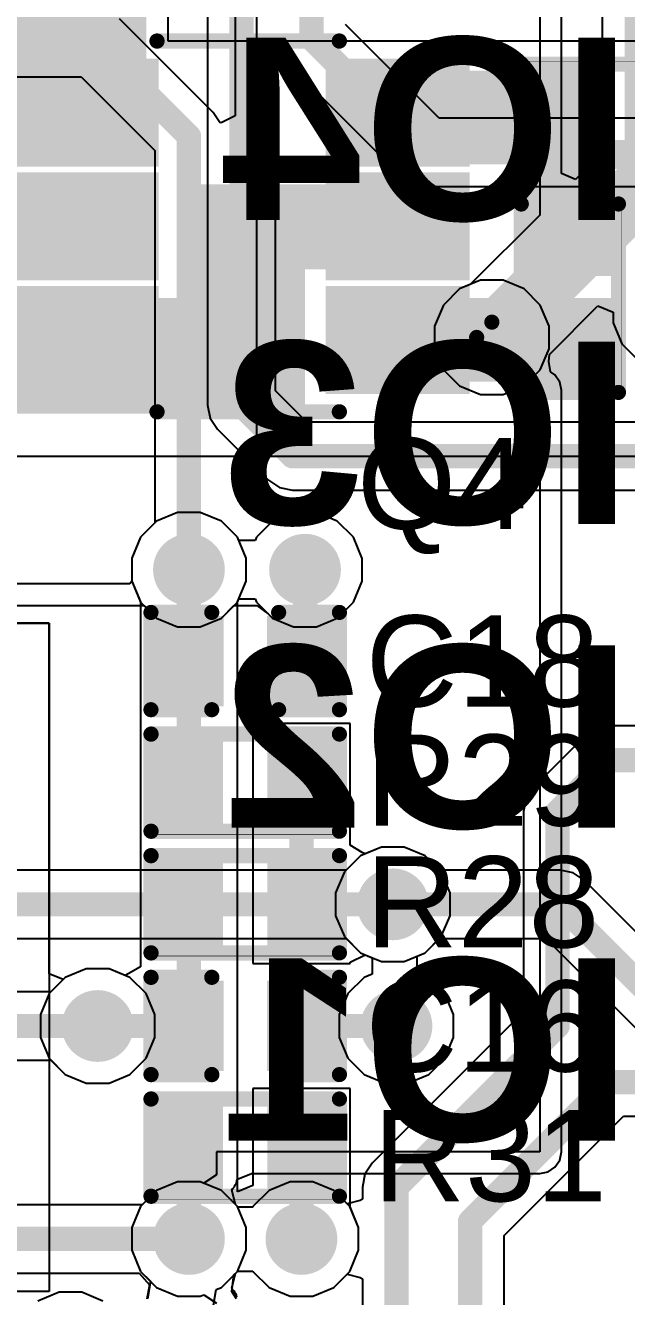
# Model space of a CAD drawing. Header units: inches. Extents: x -3 to 128, y -12 to 41.
# Drawn here: x 116.15 to 121.17, y 19.3 to 29.93 of the extents above; entities that cross this region are included whole.
import ezdxf

# ---------------------------------------------------------------- set-up
doc = ezdxf.new("R2010")
doc.units = ezdxf.units.IN
for name, color, linetype in [('Bottom Layer', 5, 'Continuous'), ('Bottom Overlay', 54, 'Continuous'), ('Layer 1', 16, 'Continuous'), ('Layer 2', 76, 'Continuous'), ('Top Layer', 1, 'Continuous'), ('Top Overlay', 2, 'Continuous'), ('Top Paste', 8, 'Continuous'), ('Top Solder', 216, 'Continuous'), ('Via Holes', 16, 'Continuous')]:
    doc.layers.add(name, color=color, linetype=linetype)
doc.styles.add('Arial', font='', dxfattribs={"height": 0.2})
doc.styles.add('Arial_Bold', font='', dxfattribs={"height": 0.2})
doc.styles.get('Arial').set_extended_font_data('Arial')
doc.styles.get('Arial_Bold').set_extended_font_data('Arial', bold=True)

msp = doc.modelspace()

# ---------------------------------------------------------------- hatches: boundary and pattern name
at = {"layer": 'Bottom Layer'}
h = msp.add_hatch(color=5, dxfattribs=at)
edge = h.paths.add_edge_path()
edge.add_arc((120.048, 27.319), 0.3, 0, 360)
h = msp.add_hatch(color=5, dxfattribs=at)
edge = h.paths.add_edge_path()
edge.add_arc((117.517, 25.377), 0.3, 0, 360)
h = msp.add_hatch(color=5, dxfattribs=at)
edge = h.paths.add_edge_path()
edge.add_arc((118.487, 25.377), 0.3, 0, 360)
h = msp.add_hatch(color=5, dxfattribs=at)
edge = h.paths.add_edge_path()
edge.add_arc((119.221, 22.58), 0.3, 0, 360)
h = msp.add_hatch(color=5, dxfattribs=at)
edge = h.paths.add_edge_path()
edge.add_arc((116.754, 21.563), 0.3, 0, 360)
h = msp.add_hatch(color=5, dxfattribs=at)
edge = h.paths.add_edge_path()
edge.add_arc((119.251, 21.563), 0.3, 0, 360)
h = msp.add_hatch(color=5, dxfattribs=at)
edge = h.paths.add_edge_path()
edge.add_arc((117.517, 19.783), 0.3, 0, 360)
h = msp.add_hatch(color=5, dxfattribs=at)
edge = h.paths.add_edge_path()
edge.add_arc((118.457, 19.783), 0.3, 0, 360)
at = {"layer": 'Layer 1'}
h = msp.add_hatch(color=16, dxfattribs=at)
edge = h.paths.add_edge_path()
edge.add_arc((120.048, 27.319), 0.3, 0, 360)
h = msp.add_hatch(color=16, dxfattribs=at)
edge = h.paths.add_edge_path()
edge.add_arc((117.517, 25.377), 0.3, 0, 360)
h = msp.add_hatch(color=16, dxfattribs=at)
edge = h.paths.add_edge_path()
edge.add_arc((118.487, 25.377), 0.3, 0, 360)
h = msp.add_hatch(color=16, dxfattribs=at)
edge = h.paths.add_edge_path()
edge.add_arc((119.221, 22.58), 0.3, 0, 360)
h = msp.add_hatch(color=16, dxfattribs=at)
edge = h.paths.add_edge_path()
edge.add_arc((116.754, 21.563), 0.3, 0, 360)
h = msp.add_hatch(color=16, dxfattribs=at)
edge = h.paths.add_edge_path()
edge.add_arc((119.251, 21.563), 0.3, 0, 360)
h = msp.add_hatch(color=16, dxfattribs=at)
edge = h.paths.add_edge_path()
edge.add_arc((117.517, 19.783), 0.3, 0, 360)
h = msp.add_hatch(color=16, dxfattribs=at)
edge = h.paths.add_edge_path()
edge.add_arc((118.457, 19.783), 0.3, 0, 360)
at = {"layer": 'Layer 2'}
h = msp.add_hatch(color=76, dxfattribs=at)
edge = h.paths.add_edge_path()
edge.add_arc((120.048, 27.319), 0.3, 0, 360)
h = msp.add_hatch(color=76, dxfattribs=at)
edge = h.paths.add_edge_path()
edge.add_arc((117.517, 25.377), 0.3, 0, 360)
h = msp.add_hatch(color=76, dxfattribs=at)
edge = h.paths.add_edge_path()
edge.add_arc((118.487, 25.377), 0.3, 0, 360)
h = msp.add_hatch(color=76, dxfattribs=at)
edge = h.paths.add_edge_path()
edge.add_arc((119.221, 22.58), 0.3, 0, 360)
h = msp.add_hatch(color=76, dxfattribs=at)
edge = h.paths.add_edge_path()
edge.add_arc((116.754, 21.563), 0.3, 0, 360)
h = msp.add_hatch(color=76, dxfattribs=at)
edge = h.paths.add_edge_path()
edge.add_arc((119.251, 21.563), 0.3, 0, 360)
h = msp.add_hatch(color=76, dxfattribs=at)
edge = h.paths.add_edge_path()
edge.add_arc((117.517, 19.783), 0.3, 0, 360)
h = msp.add_hatch(color=76, dxfattribs=at)
edge = h.paths.add_edge_path()
edge.add_arc((118.457, 19.783), 0.3, 0, 360)
at = {"layer": 'Top Layer'}
for points in [[(115.493, 28.847), (117.161, 28.847), (117.161, 30.923), (115.493, 30.923)], [(117.161, 28.847), (116.161, 28.847), (116.161, 29.547), (117.161, 29.547)], [(118.761, 28.79), (121.061, 28.79), (121.061, 29.547), (118.761, 29.547)], [(119.761, 28.847), (118.761, 28.847), (118.761, 29.547), (119.761, 29.547)], [(120.337, 27.888), (121.036, 27.888), (121.036, 29.514), (120.337, 29.514)], [(120.82, 29.514), (120.82, 28.879), (120.363, 28.879), (120.363, 29.514)], [(117.161, 27.897), (116.161, 27.897), (116.161, 28.597), (117.161, 28.597)], [(117.517, 26.697), (118.487, 26.697), (118.487, 28.597), (117.517, 28.597)], [(117.987, 27.888), (119.761, 27.888), (119.761, 28.597), (117.987, 28.597)], [(119.761, 27.897), (118.761, 27.897), (118.761, 28.597), (119.761, 28.597)], [(121.018, 27.888), (120.383, 27.888), (120.383, 28.345), (121.018, 28.345)], [(112.636, 26.682), (117.987, 26.682), (117.987, 27.647), (112.636, 27.647)], [(117.161, 26.947), (116.161, 26.947), (116.161, 27.647), (117.161, 27.647)], [(118.761, 26.948), (121.061, 26.948), (121.061, 27.647), (118.761, 27.647)], [(119.761, 26.947), (118.761, 26.947), (118.761, 27.647), (119.761, 27.647)], [(121.018, 26.948), (120.383, 26.948), (120.383, 27.405), (121.018, 27.405)], [(117.746, 24.931), (117.746, 24.296), (117.288, 24.296), (117.288, 24.931)], [(118.685, 24.931), (118.685, 24.296), (118.228, 24.296), (118.228, 24.931)], [(117.289, 23.279), (117.289, 23.914), (117.746, 23.914), (117.746, 23.279)], [(118.228, 23.279), (118.228, 23.914), (118.686, 23.914), (118.686, 23.279)], [(117.289, 22.263), (117.289, 22.898), (117.746, 22.898), (117.746, 22.263)], [(118.228, 22.263), (118.228, 22.898), (118.686, 22.898), (118.686, 22.263)], [(117.746, 21.881), (117.746, 21.246), (117.289, 21.246), (117.289, 21.881)], [(118.686, 21.881), (118.686, 21.246), (118.228, 21.246), (118.228, 21.881)], [(117.289, 20.229), (117.289, 20.864), (117.746, 20.864), (117.746, 20.229)], [(118.228, 20.229), (118.228, 20.864), (118.686, 20.864), (118.686, 20.229)]]:
    msp.add_hatch(color=1, dxfattribs=at).paths.add_polyline_path(points)
h = msp.add_hatch(color=1, dxfattribs=at)
edge = h.paths.add_edge_path()
edge.add_arc((120.048, 27.319), 0.3, 0, 360)
h = msp.add_hatch(color=1, dxfattribs=at)
edge = h.paths.add_edge_path()
edge.add_arc((117.517, 25.377), 0.3, 0, 360)
h = msp.add_hatch(color=1, dxfattribs=at)
edge = h.paths.add_edge_path()
edge.add_arc((118.487, 25.377), 0.3, 0, 360)
h = msp.add_hatch(color=1, dxfattribs=at)
edge = h.paths.add_edge_path()
edge.add_arc((119.221, 22.58), 0.3, 0, 360)
h = msp.add_hatch(color=1, dxfattribs=at)
edge = h.paths.add_edge_path()
edge.add_arc((116.754, 21.563), 0.3, 0, 360)
h = msp.add_hatch(color=1, dxfattribs=at)
edge = h.paths.add_edge_path()
edge.add_arc((119.251, 21.563), 0.3, 0, 360)
h = msp.add_hatch(color=1, dxfattribs=at)
edge = h.paths.add_edge_path()
edge.add_arc((117.517, 19.783), 0.3, 0, 360)
h = msp.add_hatch(color=1, dxfattribs=at)
edge = h.paths.add_edge_path()
edge.add_arc((118.457, 19.783), 0.3, 0, 360)
at = {"layer": 'Top Paste'}
for points in [[(117.161, 28.847), (116.161, 28.847), (116.161, 29.547), (117.161, 29.547)], [(119.761, 28.847), (118.761, 28.847), (118.761, 29.547), (119.761, 29.547)], [(120.82, 29.514), (120.82, 28.879), (120.363, 28.879), (120.363, 29.514)], [(117.161, 27.897), (116.161, 27.897), (116.161, 28.597), (117.161, 28.597)], [(119.761, 27.897), (118.761, 27.897), (118.761, 28.597), (119.761, 28.597)], [(121.018, 27.888), (120.383, 27.888), (120.383, 28.345), (121.018, 28.345)], [(117.161, 26.947), (116.161, 26.947), (116.161, 27.647), (117.161, 27.647)], [(119.761, 26.947), (118.761, 26.947), (118.761, 27.647), (119.761, 27.647)], [(121.018, 26.948), (120.383, 26.948), (120.383, 27.405), (121.018, 27.405)], [(117.746, 24.931), (117.746, 24.296), (117.288, 24.296), (117.288, 24.931)], [(118.685, 24.931), (118.685, 24.296), (118.228, 24.296), (118.228, 24.931)], [(117.289, 23.279), (117.289, 23.914), (117.746, 23.914), (117.746, 23.279)], [(118.228, 23.279), (118.228, 23.914), (118.686, 23.914), (118.686, 23.279)], [(117.289, 22.263), (117.289, 22.898), (117.746, 22.898), (117.746, 22.263)], [(118.228, 22.263), (118.228, 22.898), (118.686, 22.898), (118.686, 22.263)], [(117.746, 21.881), (117.746, 21.246), (117.289, 21.246), (117.289, 21.881)], [(118.686, 21.881), (118.686, 21.246), (118.228, 21.246), (118.228, 21.881)], [(117.289, 20.229), (117.289, 20.864), (117.746, 20.864), (117.746, 20.229)], [(118.228, 20.229), (118.228, 20.864), (118.686, 20.864), (118.686, 20.229)]]:
    msp.add_hatch(color=8, dxfattribs=at).paths.add_polyline_path(points)
at = {"layer": 'Top Solder'}
for points in [[(117.263, 28.745), (116.06, 28.745), (116.06, 29.648), (117.263, 29.648)], [(119.863, 28.745), (118.66, 28.745), (118.66, 29.648), (119.863, 29.648)], [(120.875, 29.569), (120.875, 28.824), (120.308, 28.824), (120.308, 29.569)], [(117.263, 27.795), (116.06, 27.795), (116.06, 28.698), (117.263, 28.698)], [(119.863, 27.795), (118.66, 27.795), (118.66, 28.698), (119.863, 28.698)], [(121.073, 27.833), (120.328, 27.833), (120.328, 28.4), (121.073, 28.4)], [(117.263, 26.845), (116.06, 26.845), (116.06, 27.748), (117.263, 27.748)], [(119.863, 26.845), (118.66, 26.845), (118.66, 27.748), (119.863, 27.748)], [(121.073, 26.893), (120.328, 26.893), (120.328, 27.46), (121.073, 27.46)], [(117.806, 24.991), (117.806, 24.236), (117.228, 24.236), (117.228, 24.991)], [(118.745, 24.991), (118.745, 24.236), (118.168, 24.236), (118.168, 24.991)], [(117.234, 23.224), (117.234, 23.969), (117.801, 23.969), (117.801, 23.224)], [(118.173, 23.224), (118.173, 23.969), (118.741, 23.969), (118.741, 23.224)], [(117.234, 22.208), (117.234, 22.953), (117.801, 22.953), (117.801, 22.208)], [(118.173, 22.208), (118.173, 22.953), (118.741, 22.953), (118.741, 22.208)], [(117.806, 21.941), (117.806, 21.186), (117.229, 21.186), (117.229, 21.941)], [(118.746, 21.941), (118.746, 21.186), (118.168, 21.186), (118.168, 21.941)], [(117.234, 20.174), (117.234, 20.919), (117.801, 20.919), (117.801, 20.174)], [(118.173, 20.174), (118.173, 20.919), (118.741, 20.919), (118.741, 20.174)]]:
    msp.add_hatch(color=216, dxfattribs=at).paths.add_polyline_path(points)
at = {"layer": 'Via Holes'}
h = msp.add_hatch(color=7, dxfattribs=at)
edge = h.paths.add_edge_path()
edge.add_arc((120.048, 27.319), 0.15, 0, 360)
h = msp.add_hatch(color=7, dxfattribs=at)
edge = h.paths.add_edge_path()
edge.add_arc((117.517, 25.377), 0.15, 0, 360)
h = msp.add_hatch(color=7, dxfattribs=at)
edge = h.paths.add_edge_path()
edge.add_arc((118.487, 25.377), 0.15, 0, 360)
h = msp.add_hatch(color=7, dxfattribs=at)
edge = h.paths.add_edge_path()
edge.add_arc((119.221, 22.58), 0.15, 0, 360)
h = msp.add_hatch(color=7, dxfattribs=at)
edge = h.paths.add_edge_path()
edge.add_arc((116.754, 21.563), 0.15, 0, 360)
h = msp.add_hatch(color=7, dxfattribs=at)
edge = h.paths.add_edge_path()
edge.add_arc((119.251, 21.563), 0.15, 0, 360)
h = msp.add_hatch(color=7, dxfattribs=at)
edge = h.paths.add_edge_path()
edge.add_arc((117.517, 19.783), 0.15, 0, 360)
h = msp.add_hatch(color=7, dxfattribs=at)
edge = h.paths.add_edge_path()
edge.add_arc((118.457, 19.783), 0.15, 0, 360)

# ---------------------------------------------------------------- linework, layer by layer
at = {"layer": 'Bottom Layer'}
for p, q in [((117.672, 31.347), (117.672, 26.753)), ((119.609, 29.151), (118.826, 29.935)), ((118.241, 29.54), (118.255, 29.55)), ((118.241, 26.871), (118.241, 29.54)), ((118.255, 29.55), (118.368, 29.587)), ((118.368, 29.587), (119.29, 28.665)), ((121.475, 29.151), (119.609, 29.151)), ((119.29, 28.665), (119.29, 28.665)), ((119.29, 28.665), (119.382, 28.603)), ((119.382, 28.603), (119.491, 28.581)), ((119.491, 28.581), (121.475, 28.581)), ((119.953, 27.796), (119.778, 27.724)), ((120.143, 27.796), (119.953, 27.796)), ((120.319, 27.724), (120.143, 27.796)), ((119.778, 27.724), (119.643, 27.589)), ((120.453, 27.589), (120.319, 27.724)), ((119.643, 27.589), (119.57, 27.414)), ((120.526, 27.414), (120.453, 27.589)), ((119.57, 27.414), (119.57, 27.223)), ((120.526, 27.223), (120.526, 27.414)), ((119.57, 27.223), (119.643, 27.048)), ((120.453, 27.048), (120.526, 27.223)), ((119.643, 27.048), (119.778, 26.913)), ((120.319, 26.913), (120.453, 27.048)), ((119.778, 26.913), (119.953, 26.841)), ((120.143, 26.841), (120.319, 26.913)), ((118.501, 26.611), (118.241, 26.871)), ((119.953, 26.841), (120.143, 26.841)), ((117.672, 26.753), (117.672, 26.753)), ((117.672, 26.753), (117.693, 26.644)), ((117.693, 26.644), (117.755, 26.551)), ((121.475, 26.611), (118.501, 26.611)), ((117.755, 26.551), (118.181, 26.125)), ((118.181, 26.125), (118.274, 26.063)), ((118.274, 26.063), (118.383, 26.041)), ((118.383, 26.041), (118.383, 26.041)), ((118.383, 26.041), (121.475, 26.041)), ((117.422, 25.855), (117.246, 25.783)), ((117.612, 25.855), (117.422, 25.855)), ((117.788, 25.783), (117.612, 25.855)), ((118.392, 25.855), (118.216, 25.782)), ((118.582, 25.855), (118.392, 25.855)), ((118.757, 25.782), (118.582, 25.855)), ((117.246, 25.783), (117.112, 25.648)), ((117.922, 25.648), (117.788, 25.783)), ((118.216, 25.782), (118.082, 25.648)), ((118.892, 25.648), (118.757, 25.782)), ((117.112, 25.648), (117.039, 25.473)), ((117.933, 25.621), (117.922, 25.648)), ((118.071, 25.621), (117.933, 25.621)), ((118.082, 25.648), (118.071, 25.621)), ((118.965, 25.472), (118.892, 25.648)), ((117.039, 25.473), (117.039, 25.282)), ((118.965, 25.282), (118.965, 25.472)), ((117.039, 25.282), (117.112, 25.107)), ((118.892, 25.107), (118.965, 25.282)), ((117.112, 25.107), (117.246, 24.972)), ((117.788, 24.972), (117.922, 25.107)), ((117.922, 25.107), (117.933, 25.133)), ((117.933, 25.133), (118.071, 25.133)), ((118.071, 25.133), (118.082, 25.107)), ((118.082, 25.107), (118.216, 24.972)), ((118.757, 24.972), (118.892, 25.107)), ((117.246, 24.972), (117.422, 24.9)), ((117.612, 24.9), (117.788, 24.972)), ((118.216, 24.972), (118.392, 24.9)), ((118.582, 24.9), (118.757, 24.972)), ((117.422, 24.9), (117.612, 24.9)), ((118.392, 24.9), (118.582, 24.9)), ((120.921, 24.05), (120.829, 23.988)), ((121.03, 24.071), (120.921, 24.05)), ((121.475, 24.071), (121.03, 24.071)), ((120.829, 23.988), (120.397, 23.556)), ((120.829, 23.988), (120.829, 23.988)), ((120.397, 23.556), (120.335, 23.464)), ((120.335, 23.464), (120.314, 23.355)), ((120.314, 23.355), (120.314, 23.355)), ((120.314, 23.355), (120.314, 21.681)), ((119.126, 23.058), (118.95, 22.985)), ((119.316, 23.058), (119.126, 23.058)), ((119.491, 22.985), (119.316, 23.058)), ((118.95, 22.985), (118.816, 22.851)), ((119.626, 22.851), (119.491, 22.985)), ((118.816, 22.851), (118.743, 22.675)), ((119.699, 22.675), (119.626, 22.851)), ((118.743, 22.675), (118.743, 22.485)), ((119.699, 22.485), (119.699, 22.675)), ((118.743, 22.485), (118.816, 22.31)), ((119.626, 22.31), (119.699, 22.485)), ((118.816, 22.31), (118.95, 22.175)), ((119.491, 22.175), (119.626, 22.31)), ((118.95, 22.175), (119.049, 22.134)), ((119.049, 22.134), (119.049, 21.997)), ((119.423, 22.147), (119.491, 22.175)), ((119.423, 22.009), (119.423, 22.147)), ((116.658, 22.041), (116.483, 21.968)), ((116.849, 22.041), (116.658, 22.041)), ((117.024, 21.968), (116.849, 22.041)), ((119.049, 21.997), (118.98, 21.968)), ((119.521, 21.968), (119.423, 22.009)), ((116.483, 21.968), (116.348, 21.834)), ((117.159, 21.834), (117.024, 21.968)), ((118.98, 21.968), (118.846, 21.834)), ((119.656, 21.834), (119.521, 21.968)), ((116.348, 21.834), (116.276, 21.658)), ((117.231, 21.658), (117.159, 21.834)), ((118.846, 21.834), (118.773, 21.658)), ((119.728, 21.658), (119.656, 21.834)), ((120.314, 21.681), (119.049, 20.417)), ((116.276, 21.658), (116.276, 21.468)), ((117.231, 21.468), (117.231, 21.658)), ((118.773, 21.658), (118.773, 21.468)), ((119.728, 21.468), (119.728, 21.658)), ((116.276, 21.468), (116.348, 21.293)), ((117.159, 21.293), (117.231, 21.468)), ((118.773, 21.468), (118.846, 21.293)), ((119.656, 21.293), (119.728, 21.468)), ((116.348, 21.293), (116.483, 21.158)), ((117.024, 21.158), (117.159, 21.293)), ((118.846, 21.293), (118.98, 21.158)), ((119.521, 21.158), (119.656, 21.293)), ((116.483, 21.158), (116.658, 21.086)), ((116.849, 21.086), (117.024, 21.158)), ((118.98, 21.158), (119.156, 21.085)), ((119.346, 21.085), (119.521, 21.158)), ((116.658, 21.086), (116.849, 21.086)), ((119.156, 21.085), (119.346, 21.085)), ((120.151, 19.812), (121.148, 20.809)), ((121.148, 20.809), (121.475, 20.809)), ((119.049, 20.417), (118.988, 20.325)), ((118.988, 20.325), (118.966, 20.216)), ((117.247, 20.188), (117.112, 20.053)), ((117.422, 20.261), (117.247, 20.188)), ((117.612, 20.261), (117.422, 20.261)), ((117.788, 20.188), (117.612, 20.261)), ((117.922, 20.053), (117.788, 20.188)), ((118.186, 20.188), (118.052, 20.053)), ((118.362, 20.261), (118.186, 20.188)), ((118.552, 20.261), (118.362, 20.261)), ((118.728, 20.188), (118.552, 20.261)), ((118.839, 20.077), (118.728, 20.188)), ((118.966, 20.216), (118.966, 20.216)), ((118.966, 20.216), (118.966, 20.116)), ((118.948, 20.105), (118.839, 20.077)), ((118.966, 20.116), (118.948, 20.105)), ((117.112, 20.053), (117.039, 19.878)), ((117.924, 20.05), (117.922, 20.053)), ((118.051, 20.05), (117.924, 20.05)), ((118.052, 20.053), (118.051, 20.05)), ((117.039, 19.878), (117.039, 19.688)), ((120.151, 14.952), (120.151, 19.812)), ((117.039, 19.688), (117.112, 19.512)), ((117.112, 19.512), (117.195, 19.429)), ((117.788, 19.378), (117.922, 19.512)), ((117.922, 19.512), (117.924, 19.515)), ((117.924, 19.515), (118.051, 19.515)), ((118.051, 19.515), (118.052, 19.512)), ((118.052, 19.512), (118.186, 19.378)), ((118.728, 19.378), (118.839, 19.489)), ((118.839, 19.489), (118.948, 19.46)), ((118.948, 19.46), (118.966, 19.45)), ((118.966, 19.45), (118.966, 16.461)), ((117.195, 19.429), (117.171, 19.282)), ((117.72, 19.212), (117.744, 19.36)), ((117.744, 19.36), (117.788, 19.378)), ((118.186, 19.378), (118.362, 19.305)), ((118.552, 19.305), (118.728, 19.378)), ((116.431, 19.337), (116.255, 19.264)), ((116.621, 19.337), (116.431, 19.337)), ((116.797, 19.264), (116.621, 19.337)), ((118.362, 19.305), (118.552, 19.305))]:
    msp.add_line(p, q, dxfattribs=at)
for points in [[(118.541, 29.817, 0.203, 0.203, 0), (118.541, 32.794, 0.203, 0.203, 0)], [(117.957, 26.753, 0.203, 0.203, 0), (117.957, 32.053, 0.203, 0.203, 0)], [(118.541, 29.817, 0.203, 0.203, 0), (119.491, 28.866, 0.203, 0.203, 0)], [(119.491, 28.866, 0.203, 0.203, 0), (123.24, 28.866, 0.203, 0.203, 0)], [(117.957, 26.753, 0.203, 0.203, 0), (118.383, 26.326, 0.203, 0.203, 0)], [(118.383, 26.326, 0.203, 0.203, 0), (123.24, 26.326, 0.203, 0.203, 0)], [(120.598, 23.355, 0.203, 0.203, 0), (121.03, 23.786, 0.203, 0.203, 0)], [(121.03, 23.786, 0.203, 0.203, 0), (123.24, 23.786, 0.203, 0.203, 0)], [(120.598, 21.563, 0.203, 0.203, 0), (120.598, 23.355, 0.203, 0.203, 0)], [(119.251, 20.216, 0.203, 0.203, 0), (120.598, 21.563, 0.203, 0.203, 0)], [(119.866, 19.93, 0.203, 0.203, 0), (121.03, 21.094, 0.203, 0.203, 0)], [(121.03, 21.094, 0.203, 0.203, 0), (123.24, 21.094, 0.203, 0.203, 0)], [(119.251, 16.343, 0.203, 0.203, 0), (119.251, 20.216, 0.203, 0.203, 0)], [(119.866, 14.952, 0.203, 0.203, 0), (119.866, 19.93, 0.203, 0.203, 0)]]:
    msp.add_lwpolyline(points, format="xyseb", dxfattribs=at)
for points in [[(118.49, 29.817, 0.102, 0.102, 1), (118.592, 29.817, 0.102, 0.102, 1)], [(118.49, 29.817, 0.102, 0.102, 1), (118.592, 29.817, 0.102, 0.102, 1)], [(119.441, 28.866, 0.102, 0.102, 1), (119.542, 28.866, 0.102, 0.102, 1)], [(119.441, 28.866, 0.102, 0.102, 1), (119.542, 28.866, 0.102, 0.102, 1)], [(117.906, 26.753, 0.102, 0.102, 1), (118.007, 26.753, 0.102, 0.102, 1)], [(117.906, 26.753, 0.102, 0.102, 1), (118.007, 26.753, 0.102, 0.102, 1)], [(118.332, 26.326, 0.102, 0.102, 1), (118.434, 26.326, 0.102, 0.102, 1)], [(118.332, 26.326, 0.102, 0.102, 1), (118.434, 26.326, 0.102, 0.102, 1)], [(120.979, 23.786, 0.102, 0.102, 1), (121.081, 23.786, 0.102, 0.102, 1)], [(120.979, 23.786, 0.102, 0.102, 1), (121.081, 23.786, 0.102, 0.102, 1)], [(120.548, 23.355, 0.102, 0.102, 1), (120.649, 23.355, 0.102, 0.102, 1)], [(120.548, 23.355, 0.102, 0.102, 1), (120.649, 23.355, 0.102, 0.102, 1)], [(120.548, 21.563, 0.102, 0.102, 1), (120.649, 21.563, 0.102, 0.102, 1)], [(120.548, 21.563, 0.102, 0.102, 1), (120.649, 21.563, 0.102, 0.102, 1)], [(120.979, 21.094, 0.102, 0.102, 1), (121.081, 21.094, 0.102, 0.102, 1)], [(120.979, 21.094, 0.102, 0.102, 1), (121.081, 21.094, 0.102, 0.102, 1)], [(119.2, 20.216, 0.102, 0.102, 1), (119.301, 20.216, 0.102, 0.102, 1)], [(119.2, 20.216, 0.102, 0.102, 1), (119.301, 20.216, 0.102, 0.102, 1)], [(119.816, 19.93, 0.102, 0.102, 1), (119.917, 19.93, 0.102, 0.102, 1)], [(119.816, 19.93, 0.102, 0.102, 1), (119.917, 19.93, 0.102, 0.102, 1)]]:
    msp.add_lwpolyline(points, format="xyseb", close=True, dxfattribs=at)
at = {"layer": 'Layer 1'}
for p, q in [((119.953, 27.796), (119.778, 27.724)), ((120.143, 27.796), (119.953, 27.796)), ((120.319, 27.724), (120.143, 27.796)), ((119.778, 27.724), (119.643, 27.589)), ((120.453, 27.589), (120.319, 27.724)), ((119.643, 27.589), (119.57, 27.414)), ((120.526, 27.414), (120.453, 27.589)), ((119.57, 27.414), (119.57, 27.223)), ((120.526, 27.223), (120.526, 27.414)), ((119.57, 27.223), (119.643, 27.048)), ((120.453, 27.048), (120.526, 27.223)), ((119.643, 27.048), (119.778, 26.913)), ((120.319, 26.913), (120.453, 27.048)), ((119.778, 26.913), (119.953, 26.841)), ((120.143, 26.841), (120.319, 26.913)), ((119.953, 26.841), (120.143, 26.841)), ((117.422, 25.855), (117.246, 25.783)), ((117.612, 25.855), (117.422, 25.855)), ((117.788, 25.783), (117.612, 25.855)), ((118.392, 25.855), (118.216, 25.782)), ((118.582, 25.855), (118.392, 25.855)), ((118.757, 25.782), (118.582, 25.855)), ((117.246, 25.783), (117.112, 25.648)), ((117.922, 25.648), (117.788, 25.783)), ((118.216, 25.782), (118.082, 25.648)), ((118.892, 25.648), (118.757, 25.782)), ((117.112, 25.648), (117.039, 25.473)), ((117.933, 25.621), (117.922, 25.648)), ((118.071, 25.621), (117.933, 25.621)), ((118.082, 25.648), (118.071, 25.621)), ((118.965, 25.472), (118.892, 25.648)), ((117.039, 25.473), (117.039, 25.282)), ((118.965, 25.282), (118.965, 25.472)), ((117.039, 25.282), (117.112, 25.107)), ((118.892, 25.107), (118.965, 25.282)), ((117.112, 25.107), (117.246, 24.972)), ((117.788, 24.972), (117.922, 25.107)), ((117.922, 25.107), (117.933, 25.133)), ((117.933, 25.133), (118.071, 25.133)), ((118.071, 25.133), (118.082, 25.107)), ((118.082, 25.107), (118.216, 24.972)), ((118.757, 24.972), (118.892, 25.107)), ((117.246, 24.972), (117.422, 24.9)), ((117.612, 24.9), (117.788, 24.972)), ((118.216, 24.972), (118.392, 24.9)), ((118.582, 24.9), (118.757, 24.972)), ((117.422, 24.9), (117.612, 24.9)), ((118.392, 24.9), (118.582, 24.9)), ((119.126, 23.058), (118.95, 22.985)), ((119.316, 23.058), (119.126, 23.058)), ((119.491, 22.985), (119.316, 23.058)), ((118.95, 22.985), (118.83, 22.865)), ((119.612, 22.865), (119.491, 22.985)), ((118.83, 22.865), (108.422, 22.865)), ((120.618, 22.865), (119.612, 22.865)), ((120.727, 22.843), (120.618, 22.865)), ((120.618, 22.865), (120.618, 22.865)), ((120.819, 22.782), (120.727, 22.843)), ((121.944, 21.657), (120.819, 22.782)), ((108.304, 22.295), (118.83, 22.295)), ((118.83, 22.295), (118.95, 22.175)), ((119.491, 22.175), (119.612, 22.295)), ((119.612, 22.295), (120.5, 22.295)), ((120.5, 22.295), (121.458, 21.337)), ((118.95, 22.175), (119.049, 22.134)), ((119.049, 22.134), (119.049, 21.997)), ((119.423, 22.147), (119.491, 22.175)), ((119.423, 22.009), (119.423, 22.147)), ((116.658, 22.041), (116.483, 21.968)), ((116.849, 22.041), (116.658, 22.041)), ((117.024, 21.968), (116.849, 22.041)), ((119.049, 21.997), (118.98, 21.968)), ((119.521, 21.968), (119.423, 22.009)), ((116.483, 21.968), (116.363, 21.848)), ((117.159, 21.834), (117.024, 21.968)), ((118.98, 21.968), (118.846, 21.834)), ((119.656, 21.834), (119.521, 21.968)), ((116.363, 21.848), (108.127, 21.848)), ((117.231, 21.658), (117.159, 21.834)), ((118.846, 21.834), (118.773, 21.658)), ((119.728, 21.658), (119.656, 21.834)), ((117.231, 21.468), (117.231, 21.658)), ((118.773, 21.658), (118.773, 21.468)), ((119.728, 21.468), (119.728, 21.658)), ((117.159, 21.293), (117.231, 21.468)), ((118.773, 21.468), (118.846, 21.293)), ((119.656, 21.293), (119.728, 21.468)), ((109.452, 21.278), (116.363, 21.278)), ((116.363, 21.278), (116.483, 21.158)), ((117.024, 21.158), (117.159, 21.293)), ((118.846, 21.293), (118.98, 21.158)), ((119.521, 21.158), (119.656, 21.293)), ((116.483, 21.158), (116.658, 21.086)), ((116.849, 21.086), (117.024, 21.158)), ((118.98, 21.158), (119.156, 21.085)), ((119.346, 21.085), (119.521, 21.158)), ((116.658, 21.086), (116.849, 21.086)), ((119.156, 21.085), (119.346, 21.085)), ((117.247, 20.188), (117.126, 20.068)), ((117.422, 20.261), (117.247, 20.188)), ((117.612, 20.261), (117.422, 20.261)), ((117.788, 20.188), (117.612, 20.261)), ((117.922, 20.053), (117.788, 20.188)), ((118.186, 20.188), (118.052, 20.053)), ((118.362, 20.261), (118.186, 20.188)), ((118.552, 20.261), (118.362, 20.261)), ((118.728, 20.188), (118.552, 20.261)), ((118.862, 20.053), (118.728, 20.188)), ((117.126, 20.068), (111.809, 20.068)), ((117.924, 20.05), (117.922, 20.053)), ((118.051, 20.05), (117.924, 20.05)), ((118.052, 20.053), (118.051, 20.05)), ((118.935, 19.878), (118.862, 20.053)), ((118.935, 19.688), (118.935, 19.878)), ((118.862, 19.512), (118.935, 19.688)), ((111.927, 19.498), (117.1, 19.498)), ((117.1, 19.498), (117.188, 19.399)), ((117.788, 19.378), (117.922, 19.512)), ((117.922, 19.512), (117.924, 19.515)), ((117.924, 19.515), (118.051, 19.515)), ((118.051, 19.515), (118.052, 19.512)), ((118.052, 19.512), (118.186, 19.378)), ((118.728, 19.378), (118.862, 19.512)), ((117.188, 19.399), (117.165, 19.279)), ((117.72, 19.212), (117.744, 19.36)), ((117.744, 19.36), (117.788, 19.378)), ((118.186, 19.378), (118.362, 19.305)), ((118.552, 19.305), (118.728, 19.378)), ((116.431, 19.337), (116.255, 19.264)), ((116.621, 19.337), (116.431, 19.337)), ((116.797, 19.264), (116.621, 19.337)), ((118.362, 19.305), (118.552, 19.305))]:
    msp.add_line(p, q, dxfattribs=at)
for points in [[(108.304, 22.58, 0.203, 0.203, 0), (119.221, 22.58, 0.203, 0.203, 0)], [(119.221, 22.58, 0.203, 0.203, 0), (120.618, 22.58, 0.203, 0.203, 0)], [(120.618, 22.58, 0.203, 0.203, 0), (121.743, 21.455, 0.203, 0.203, 0)], [(108.009, 21.563, 0.203, 0.203, 0), (116.754, 21.563, 0.203, 0.203, 0)], [(111.809, 19.783, 0.203, 0.203, 0), (117.517, 19.783, 0.203, 0.203, 0)]]:
    msp.add_lwpolyline(points, format="xyseb", dxfattribs=at)
for points in [[(119.17, 22.58, 0.102, 0.102, 1), (119.272, 22.58, 0.102, 0.102, 1)], [(119.17, 22.58, 0.102, 0.102, 1), (119.272, 22.58, 0.102, 0.102, 1)], [(120.567, 22.58, 0.102, 0.102, 1), (120.669, 22.58, 0.102, 0.102, 1)], [(120.567, 22.58, 0.102, 0.102, 1), (120.669, 22.58, 0.102, 0.102, 1)], [(116.703, 21.563, 0.102, 0.102, 1), (116.804, 21.563, 0.102, 0.102, 1)], [(117.466, 19.783, 0.102, 0.102, 1), (117.568, 19.783, 0.102, 0.102, 1)]]:
    msp.add_lwpolyline(points, format="xyseb", close=True, dxfattribs=at)
at = {"layer": 'Layer 2'}
for p, q in [((117.903, 33.032), (117.903, 29.17)), ((118.084, 25.816), (118.084, 33.032)), ((120.448, 33.032), (120.448, 28.341)), ((120.971, 32.998), (120.971, 28.864)), ((120.63, 28.688), (120.63, 31.34)), ((117.718, 29.2), (116.936, 29.982)), ((115.617, 29.496), (116.617, 29.496)), ((116.617, 29.496), (117.232, 28.881)), ((117.776, 29.115), (117.718, 29.2)), ((117.718, 29.2), (117.718, 29.2)), ((117.785, 29.113), (117.776, 29.115)), ((117.903, 29.17), (117.785, 29.113)), ((117.232, 28.881), (117.232, 25.768)), ((120.971, 28.864), (120.747, 28.64)), ((120.747, 28.64), (120.63, 28.688)), ((120.448, 28.341), (119.868, 27.761)), ((119.868, 27.761), (119.778, 27.724)), ((119.778, 27.724), (119.643, 27.589)), ((119.643, 27.589), (119.57, 27.414)), ((120.529, 27.177), (120.934, 27.582)), ((120.934, 27.582), (121.061, 27.529)), ((121.061, 27.529), (121.061, 27.441)), ((119.57, 27.414), (119.57, 27.223)), ((121.061, 27.441), (121.134, 27.265)), ((119.57, 27.223), (119.643, 27.048)), ((121.134, 27.265), (121.268, 27.131)), ((120.524, 27.117), (120.529, 27.177)), ((120.538, 27.031), (120.524, 27.117)), ((119.643, 27.048), (119.778, 26.913)), ((120.576, 27.005), (120.538, 27.031)), ((120.616, 26.946), (120.576, 27.005)), ((119.778, 26.913), (119.953, 26.841)), ((120.143, 26.841), (120.319, 26.913)), ((120.319, 26.913), (120.331, 26.926)), ((120.331, 26.926), (120.448, 26.877)), ((120.63, 26.877), (120.616, 26.946)), ((119.953, 26.841), (120.143, 26.841)), ((120.448, 26.877), (120.448, 20.512)), ((120.63, 20.512), (120.63, 26.877)), ((118.392, 25.855), (118.216, 25.782)), ((118.582, 25.855), (118.392, 25.855)), ((118.757, 25.782), (118.582, 25.855)), ((117.232, 25.768), (117.112, 25.648)), ((118.201, 25.768), (118.084, 25.816)), ((118.216, 25.782), (118.201, 25.768)), ((118.892, 25.648), (118.757, 25.782)), ((117.112, 25.648), (117.039, 25.473)), ((118.965, 25.472), (118.892, 25.648)), ((117.039, 25.473), (117.039, 25.282)), ((118.965, 25.282), (118.965, 25.472)), ((117.023, 25.258), (112.109, 25.258)), ((117.039, 25.282), (117.023, 25.258)), ((118.892, 25.107), (118.965, 25.282)), ((112.109, 25.077), (117.142, 25.077)), ((117.142, 25.077), (117.246, 24.972)), ((117.788, 24.972), (117.892, 25.077)), ((117.892, 25.077), (118.084, 25.077)), ((118.084, 25.077), (118.084, 25.077)), ((118.084, 25.077), (118.084, 25.077)), ((118.084, 25.077), (118.18, 25.009)), ((118.757, 24.972), (118.892, 25.107)), ((117.246, 24.972), (117.422, 24.9)), ((117.612, 24.9), (117.788, 24.972)), ((118.18, 25.009), (118.216, 24.972)), ((118.216, 24.972), (118.392, 24.9)), ((118.582, 24.9), (118.757, 24.972)), ((117.422, 24.9), (117.612, 24.9)), ((118.392, 24.9), (118.582, 24.9)), ((119.126, 23.058), (118.95, 22.985)), ((119.316, 23.058), (119.126, 23.058)), ((119.491, 22.985), (119.316, 23.058)), ((118.95, 22.985), (118.816, 22.851)), ((119.626, 22.851), (119.491, 22.985)), ((118.816, 22.851), (118.743, 22.675)), ((119.699, 22.675), (119.626, 22.851)), ((118.743, 22.675), (118.743, 22.485)), ((119.699, 22.485), (119.699, 22.675)), ((118.743, 22.485), (118.816, 22.31)), ((119.626, 22.31), (119.699, 22.485)), ((118.816, 22.31), (118.95, 22.175)), ((119.491, 22.175), (119.626, 22.31)), ((118.95, 22.175), (119.049, 22.134)), ((119.049, 22.134), (119.049, 21.997)), ((119.423, 22.147), (119.491, 22.175)), ((119.423, 22.009), (119.423, 22.147)), ((116.658, 22.041), (116.483, 21.968)), ((116.849, 22.041), (116.658, 22.041)), ((117.024, 21.968), (116.849, 22.041)), ((119.049, 21.997), (118.98, 21.968)), ((119.521, 21.968), (119.423, 22.009)), ((116.483, 21.968), (116.348, 21.834)), ((117.159, 21.834), (117.024, 21.968)), ((118.98, 21.968), (118.846, 21.834)), ((119.656, 21.834), (119.521, 21.968)), ((116.348, 21.834), (116.276, 21.658)), ((117.231, 21.658), (117.159, 21.834)), ((118.846, 21.834), (118.773, 21.658)), ((119.728, 21.658), (119.656, 21.834)), ((116.276, 21.658), (116.276, 21.468)), ((117.231, 21.468), (117.231, 21.658)), ((118.773, 21.658), (118.773, 21.468)), ((119.728, 21.468), (119.728, 21.658)), ((116.276, 21.468), (116.348, 21.293)), ((117.159, 21.293), (117.231, 21.468)), ((118.773, 21.468), (118.846, 21.293)), ((119.656, 21.293), (119.728, 21.468)), ((116.348, 21.293), (116.483, 21.158)), ((117.024, 21.158), (117.159, 21.293)), ((118.846, 21.293), (118.98, 21.158)), ((119.521, 21.158), (119.656, 21.293)), ((116.483, 21.158), (116.658, 21.086)), ((116.849, 21.086), (117.024, 21.158)), ((118.98, 21.158), (119.156, 21.085)), ((119.346, 21.085), (119.521, 21.158)), ((116.658, 21.086), (116.849, 21.086)), ((119.156, 21.085), (119.346, 21.085)), ((120.448, 20.512), (117.746, 20.512)), ((117.746, 20.512), (117.746, 20.32)), ((120.616, 20.443), (120.63, 20.512)), ((120.576, 20.384), (120.616, 20.443)), ((117.746, 20.32), (117.64, 20.249)), ((117.924, 20.284), (118.039, 20.331)), ((118.039, 20.331), (120.448, 20.331)), ((120.448, 20.331), (120.518, 20.344)), ((120.518, 20.344), (120.576, 20.384)), ((117.247, 20.188), (117.112, 20.053)), ((117.422, 20.261), (117.247, 20.188)), ((117.612, 20.261), (117.422, 20.261)), ((117.64, 20.249), (117.612, 20.261)), ((117.874, 20.191), (117.884, 20.206)), ((117.905, 20.071), (117.874, 20.191)), ((117.884, 20.206), (117.897, 20.219)), ((117.897, 20.219), (117.903, 20.235)), ((117.903, 20.235), (117.913, 20.25)), ((117.913, 20.25), (117.917, 20.268)), ((117.917, 20.268), (117.924, 20.284)), ((117.112, 20.053), (117.039, 19.878)), ((117.922, 20.053), (117.905, 20.071)), ((117.995, 19.878), (117.922, 20.053)), ((117.039, 19.878), (117.039, 19.688)), ((117.995, 19.688), (117.995, 19.878)), ((117.039, 19.688), (117.112, 19.512)), ((117.922, 19.512), (117.995, 19.688)), ((117.112, 19.512), (117.247, 19.378)), ((117.874, 19.374), (117.905, 19.495)), ((117.905, 19.495), (117.922, 19.512)), ((117.247, 19.378), (117.422, 19.305)), ((117.884, 19.359), (117.874, 19.374)), ((117.897, 19.347), (117.884, 19.359)), ((117.903, 19.33), (117.897, 19.347)), ((117.422, 19.305), (117.612, 19.305)), ((117.612, 19.305), (117.64, 19.317)), ((117.64, 19.317), (117.746, 19.246)), ((117.913, 19.315), (117.903, 19.33)), ((117.917, 19.298), (117.913, 19.315))]:
    msp.add_line(p, q, dxfattribs=at)
for points in [[(121.411, 28.682, 0.508, 0.508, 0), (121.411, 33.181, 0.508, 0.508, 0)], [(109.614, 29.781, 0.203, 0.203, 0), (116.735, 29.781, 0.203, 0.203, 0)], [(116.735, 29.781, 0.203, 0.203, 0), (117.517, 28.999, 0.203, 0.203, 0)], [(117.517, 25.377, 0.203, 0.203, 0), (117.517, 28.999, 0.203, 0.203, 0)], [(120.048, 27.319, 0.508, 0.508, 0), (121.411, 28.682, 0.508, 0.508, 0)]]:
    msp.add_lwpolyline(points, format="xyseb", dxfattribs=at)
for points in [[(116.684, 29.781, 0.102, 0.102, 1), (116.786, 29.781, 0.102, 0.102, 1)], [(116.684, 29.781, 0.102, 0.102, 1), (116.786, 29.781, 0.102, 0.102, 1)], [(117.466, 28.999, 0.102, 0.102, 1), (117.568, 28.999, 0.102, 0.102, 1)], [(117.466, 28.999, 0.102, 0.102, 1), (117.568, 28.999, 0.102, 0.102, 1)], [(121.284, 28.682, 0.254, 0.254, 1), (121.538, 28.682, 0.254, 0.254, 1)], [(121.284, 28.682, 0.254, 0.254, 1), (121.538, 28.682, 0.254, 0.254, 1)], [(119.921, 27.319, 0.254, 0.254, 1), (120.175, 27.319, 0.254, 0.254, 1)], [(117.466, 25.377, 0.102, 0.102, 1), (117.568, 25.377, 0.102, 0.102, 1)]]:
    msp.add_lwpolyline(points, format="xyseb", close=True, dxfattribs=at)
at = {"layer": 'Top Layer'}
for p, q in [((117.343, 29.796), (117.343, 30.923)), ((122.3, 29.796), (117.343, 29.796)), ((116.013, 26.326), (122.3, 26.326)), ((117.422, 25.855), (117.246, 25.783)), ((117.612, 25.855), (117.422, 25.855)), ((117.788, 25.783), (117.612, 25.855)), ((117.246, 25.783), (117.112, 25.648)), ((117.922, 25.648), (117.788, 25.783)), ((117.112, 25.648), (117.039, 25.473)), ((117.995, 25.473), (117.922, 25.648)), ((117.039, 25.473), (117.039, 25.282)), ((117.995, 25.282), (117.995, 25.473)), ((117.039, 25.282), (117.111, 25.109)), ((117.923, 25.109), (117.995, 25.282)), ((117.111, 25.109), (117.111, 25.109)), ((117.111, 25.109), (117.111, 25.109)), ((117.111, 25.109), (117.111, 24.219)), ((117.923, 24.118), (117.923, 25.109)), ((117.923, 25.109), (117.923, 25.109)), ((117.923, 25.109), (117.923, 25.109)), ((113.777, 24.931), (116.348, 24.931)), ((116.348, 24.931), (113.777, 24.931)), ((116.348, 24.931), (116.348, 19.343)), ((116.348, 22), (116.348, 24.931)), ((117.111, 24.219), (117.111, 24.118)), ((117.111, 24.118), (117.111, 24.118)), ((117.111, 24.118), (117.111, 24.092)), ((117.111, 24.092), (117.111, 24.092)), ((117.111, 24.092), (117.111, 23.202)), ((117.924, 24.092), (117.923, 24.118)), ((117.923, 24.118), (117.923, 24.118)), ((117.924, 23.992), (117.924, 24.092)), ((117.924, 24.092), (117.924, 24.092)), ((118.863, 24.092), (118.051, 24.092)), ((118.051, 24.092), (118.051, 23.102)), ((118.863, 23.102), (118.863, 24.092)), ((117.924, 23.202), (117.924, 23.992)), ((117.111, 23.202), (117.111, 23.102)), ((117.924, 23.075), (117.924, 23.202)), ((117.111, 23.102), (117.111, 22.975)), ((117.924, 22.975), (117.924, 23.075)), ((118.051, 23.102), (118.051, 23.102)), ((118.051, 23.102), (118.051, 23.075)), ((118.051, 23.075), (118.051, 23.075)), ((118.051, 23.075), (118.051, 22.085)), ((118.863, 23.075), (118.863, 23.102)), ((118.863, 23.102), (118.863, 23.102)), ((118.965, 23.014), (118.863, 23.075)), ((119.126, 23.058), (118.99, 23.002)), ((119.316, 23.058), (119.126, 23.058)), ((119.491, 22.985), (119.316, 23.058)), ((117.111, 22.975), (117.111, 22.085)), ((117.924, 22.085), (117.924, 22.975)), ((118.99, 23.002), (118.965, 23.014)), ((119.626, 22.851), (119.491, 22.985)), ((119.699, 22.675), (119.626, 22.851)), ((119.699, 22.485), (119.699, 22.675)), ((119.626, 22.31), (119.699, 22.485)), ((119.491, 22.175), (119.626, 22.31)), ((118.863, 22.096), (118.99, 22.158)), ((118.99, 22.158), (119.126, 22.102)), ((119.126, 22.102), (119.316, 22.102)), ((119.316, 22.102), (119.491, 22.175)), ((116.466, 21.951), (116.348, 22)), ((116.658, 22.041), (116.483, 21.968)), ((116.849, 22.041), (116.658, 22.041)), ((116.984, 21.985), (116.849, 22.041)), ((117.009, 21.998), (116.984, 21.985)), ((117.111, 22.059), (117.009, 21.998)), ((117.111, 22.085), (117.111, 22.085)), ((117.111, 22.085), (117.111, 22.059)), ((117.924, 22.059), (117.924, 22.085)), ((117.924, 22.085), (117.924, 22.085)), ((117.924, 21.068), (117.924, 22.059)), ((117.924, 22.059), (117.924, 22.059)), ((118.051, 22.085), (118.863, 22.085)), ((118.863, 22.085), (118.863, 22.096)), ((116.483, 21.968), (116.466, 21.951)), ((117.924, 21.042), (117.924, 21.068)), ((117.924, 21.068), (117.924, 21.068)), ((117.924, 20.177), (117.924, 21.042)), ((117.924, 21.042), (117.924, 21.042)), ((118.863, 21.042), (118.051, 21.042)), ((118.051, 21.042), (118.051, 20.23)), ((118.863, 20.051), (118.863, 21.042)), ((118.051, 20.23), (117.924, 20.177)), ((118.935, 19.878), (118.863, 20.051)), ((118.863, 20.051), (118.863, 20.051)), ((118.863, 20.051), (118.863, 20.051)), ((118.935, 19.688), (118.935, 19.878)), ((118.862, 19.512), (118.935, 19.688)), ((117.874, 19.343), (117.893, 19.483)), ((117.893, 19.483), (117.922, 19.512)), ((117.922, 19.512), (117.924, 19.515)), ((117.924, 19.515), (118.051, 19.515)), ((118.051, 19.515), (118.052, 19.512)), ((118.052, 19.512), (118.186, 19.378)), ((118.728, 19.378), (118.862, 19.512)), ((116.348, 19.343), (113.76, 19.343)), ((117.913, 19.284), (117.874, 19.343)), ((118.186, 19.378), (118.362, 19.305)), ((118.552, 19.305), (118.728, 19.378)), ((118.362, 19.305), (118.552, 19.305))]:
    msp.add_line(p, q, dxfattribs=at)
for points in [[(116.013, 29.197, 0.305, 0.305, 0), (116.661, 29.197, 0.305, 0.305, 0)], [(115.662, 28.247, 0.305, 0.305, 0), (116.661, 28.247, 0.305, 0.305, 0)], [(117.517, 24.614, 0.203, 0.203, 0), (117.517, 25.377, 0.203, 0.203, 0)], [(118.487, 24.614, 0.203, 0.203, 0), (118.487, 25.377, 0.203, 0.203, 0)], [(117.517, 23.597, 0.203, 0.203, 0), (117.517, 24.614, 0.203, 0.203, 0)], [(118.457, 22.58, 0.203, 0.203, 0), (118.457, 23.597, 0.203, 0.203, 0)], [(117.517, 21.563, 0.203, 0.203, 0), (117.517, 22.58, 0.203, 0.203, 0)], [(118.457, 22.58, 0.203, 0.203, 0), (119.221, 22.58, 0.203, 0.203, 0)], [(116.754, 21.563, 0.203, 0.203, 0), (117.517, 21.563, 0.203, 0.203, 0)], [(118.487, 21.563, 0.203, 0.203, 0), (119.251, 21.563, 0.203, 0.203, 0)], [(117.517, 19.783, 0.203, 0.203, 0), (117.517, 20.547, 0.203, 0.203, 0)], [(118.457, 19.783, 0.203, 0.203, 0), (118.457, 20.547, 0.203, 0.203, 0)]]:
    msp.add_lwpolyline(points, format="xyseb", dxfattribs=at)
for points in [[(115.937, 29.197, 0.152, 0.152, 1), (116.089, 29.197, 0.152, 0.152, 1)], [(116.585, 29.197, 0.152, 0.152, 1), (116.737, 29.197, 0.152, 0.152, 1)], [(116.585, 28.247, 0.152, 0.152, 1), (116.737, 28.247, 0.152, 0.152, 1)], [(117.466, 25.377, 0.102, 0.102, 1), (117.568, 25.377, 0.102, 0.102, 1)], [(118.436, 25.377, 0.102, 0.102, 1), (118.538, 25.377, 0.102, 0.102, 1)], [(117.466, 24.614, 0.102, 0.102, 1), (117.568, 24.614, 0.102, 0.102, 1)], [(117.466, 24.614, 0.102, 0.102, 1), (117.568, 24.614, 0.102, 0.102, 1)], [(118.436, 24.614, 0.102, 0.102, 1), (118.538, 24.614, 0.102, 0.102, 1)], [(117.466, 23.597, 0.102, 0.102, 1), (117.568, 23.597, 0.102, 0.102, 1)], [(118.406, 23.597, 0.102, 0.102, 1), (118.508, 23.597, 0.102, 0.102, 1)], [(117.466, 22.58, 0.102, 0.102, 1), (117.568, 22.58, 0.102, 0.102, 1)], [(118.406, 22.58, 0.102, 0.102, 1), (118.508, 22.58, 0.102, 0.102, 1)], [(118.406, 22.58, 0.102, 0.102, 1), (118.508, 22.58, 0.102, 0.102, 1)], [(119.17, 22.58, 0.102, 0.102, 1), (119.272, 22.58, 0.102, 0.102, 1)], [(116.703, 21.563, 0.102, 0.102, 1), (116.804, 21.563, 0.102, 0.102, 1)], [(117.466, 21.563, 0.102, 0.102, 1), (117.568, 21.563, 0.102, 0.102, 1)], [(117.466, 21.563, 0.102, 0.102, 1), (117.568, 21.563, 0.102, 0.102, 1)], [(118.436, 21.563, 0.102, 0.102, 1), (118.538, 21.563, 0.102, 0.102, 1)], [(119.2, 21.563, 0.102, 0.102, 1), (119.301, 21.563, 0.102, 0.102, 1)], [(117.466, 20.547, 0.102, 0.102, 1), (117.568, 20.547, 0.102, 0.102, 1)], [(118.406, 20.547, 0.102, 0.102, 1), (118.508, 20.547, 0.102, 0.102, 1)], [(117.466, 19.783, 0.102, 0.102, 1), (117.568, 19.783, 0.102, 0.102, 1)], [(118.406, 19.783, 0.102, 0.102, 1), (118.508, 19.783, 0.102, 0.102, 1)]]:
    msp.add_lwpolyline(points, format="xyseb", close=True, dxfattribs=at)
at = {"layer": 'Top Overlay'}
for points in [[(117.25, 29.796, 0.127, 0.127, 0), (118.774, 29.796, 0.127, 0.127, 0)], [(120.274, 28.79, 0.127, 0.127, 0), (120.274, 29.603, 0.127, 0.127, 0)], [(120.274, 29.603, 0.127, 0.127, 0), (121.849, 29.603, 0.127, 0.127, 0)], [(120.248, 29.628, 0.00323, 0.00323, 0), (121.874, 29.628, 0.00323, 0.00323, 0)], [(120.274, 28.79, 0.127, 0.127, 0), (121.849, 28.79, 0.127, 0.127, 0)], [(120.294, 26.859, 0.127, 0.127, 0), (120.294, 28.434, 0.127, 0.127, 0)], [(120.294, 28.434, 0.127, 0.127, 0), (121.107, 28.434, 0.127, 0.127, 0)], [(121.107, 26.859, 0.127, 0.127, 0), (121.107, 28.434, 0.127, 0.127, 0)], [(121.132, 26.834, 0.00323, 0.00323, 0), (121.132, 28.459, 0.00323, 0.00323, 0)], [(119.921, 27.319, 0.127, 0.127, 0), (120.048, 27.446, 0.127, 0.127, 0)], [(120.048, 27.192, 0.127, 0.127, 0), (120.048, 27.446, 0.127, 0.127, 0)], [(119.921, 27.319, 0.127, 0.127, 0), (120.048, 27.192, 0.127, 0.127, 0)], [(120.294, 26.859, 0.127, 0.127, 0), (121.107, 26.859, 0.127, 0.127, 0)], [(117.25, 26.697, 0.127, 0.127, 0), (118.774, 26.697, 0.127, 0.127, 0)], [(117.2, 25.02, 0.127, 0.127, 0), (117.708, 25.02, 0.127, 0.127, 0)], [(117.2, 24.207, 0.127, 0.127, 0), (117.2, 25.02, 0.127, 0.127, 0)], [(118.266, 25.02, 0.127, 0.127, 0), (118.774, 25.02, 0.127, 0.127, 0)], [(118.774, 24.207, 0.127, 0.127, 0), (118.774, 25.02, 0.127, 0.127, 0)], [(117.2, 24.207, 0.127, 0.127, 0), (117.708, 24.207, 0.127, 0.127, 0)], [(118.266, 24.207, 0.127, 0.127, 0), (118.774, 24.207, 0.127, 0.127, 0)], [(117.2, 24.003, 0.127, 0.127, 0), (118.775, 24.003, 0.127, 0.127, 0)], [(117.2, 23.191, 0.127, 0.127, 0), (117.2, 24.003, 0.127, 0.127, 0)], [(118.775, 23.191, 0.127, 0.127, 0), (118.775, 24.003, 0.127, 0.127, 0)], [(117.2, 23.191, 0.127, 0.127, 0), (118.775, 23.191, 0.127, 0.127, 0)], [(117.174, 23.165, 0.00323, 0.00323, 0), (118.8, 23.165, 0.00323, 0.00323, 0)], [(117.2, 22.987, 0.127, 0.127, 0), (118.775, 22.987, 0.127, 0.127, 0)], [(117.2, 22.174, 0.127, 0.127, 0), (117.2, 22.987, 0.127, 0.127, 0)], [(118.775, 22.174, 0.127, 0.127, 0), (118.775, 22.987, 0.127, 0.127, 0)], [(117.2, 22.174, 0.127, 0.127, 0), (118.775, 22.174, 0.127, 0.127, 0)], [(117.174, 22.148, 0.00323, 0.00323, 0), (118.8, 22.148, 0.00323, 0.00323, 0)], [(117.2, 21.97, 0.127, 0.127, 0), (117.708, 21.97, 0.127, 0.127, 0)], [(117.2, 21.157, 0.127, 0.127, 0), (117.2, 21.97, 0.127, 0.127, 0)], [(118.267, 21.97, 0.127, 0.127, 0), (118.775, 21.97, 0.127, 0.127, 0)], [(118.775, 21.157, 0.127, 0.127, 0), (118.775, 21.97, 0.127, 0.127, 0)], [(117.2, 21.157, 0.127, 0.127, 0), (117.708, 21.157, 0.127, 0.127, 0)], [(118.267, 21.157, 0.127, 0.127, 0), (118.775, 21.157, 0.127, 0.127, 0)], [(117.2, 20.953, 0.127, 0.127, 0), (118.775, 20.953, 0.127, 0.127, 0)], [(117.2, 20.14, 0.127, 0.127, 0), (117.2, 20.953, 0.127, 0.127, 0)], [(118.775, 20.14, 0.127, 0.127, 0), (118.775, 20.953, 0.127, 0.127, 0)], [(117.2, 20.14, 0.127, 0.127, 0), (118.775, 20.14, 0.127, 0.127, 0)], [(117.174, 20.115, 0.00323, 0.00323, 0), (118.8, 20.115, 0.00323, 0.00323, 0)]]:
    msp.add_lwpolyline(points, format="xyseb", dxfattribs=at)
for points in [[(117.218, 29.796, 0.0635, 0.0635, 1), (117.282, 29.796, 0.0635, 0.0635, 1)], [(118.742, 29.796, 0.0635, 0.0635, 1), (118.806, 29.796, 0.0635, 0.0635, 1)], [(120.242, 29.603, 0.0635, 0.0635, 1), (120.305, 29.603, 0.0635, 0.0635, 1)], [(120.242, 29.603, 0.0635, 0.0635, 1), (120.305, 29.603, 0.0635, 0.0635, 1)], [(120.248, 29.628, 0.00161, 0.00161, 1), (120.249, 29.628, 0.00161, 0.00161, 1)], [(120.242, 28.79, 0.0635, 0.0635, 1), (120.305, 28.79, 0.0635, 0.0635, 1)], [(120.242, 28.79, 0.0635, 0.0635, 1), (120.305, 28.79, 0.0635, 0.0635, 1)], [(120.262, 28.434, 0.0635, 0.0635, 1), (120.326, 28.434, 0.0635, 0.0635, 1)], [(120.262, 28.434, 0.0635, 0.0635, 1), (120.326, 28.434, 0.0635, 0.0635, 1)], [(121.075, 28.434, 0.0635, 0.0635, 1), (121.138, 28.434, 0.0635, 0.0635, 1)], [(121.075, 28.434, 0.0635, 0.0635, 1), (121.138, 28.434, 0.0635, 0.0635, 1)], [(121.131, 28.459, 0.00161, 0.00161, 1), (121.133, 28.459, 0.00161, 0.00161, 1)], [(120.017, 27.446, 0.0635, 0.0635, 1), (120.08, 27.446, 0.0635, 0.0635, 1)], [(120.017, 27.446, 0.0635, 0.0635, 1), (120.08, 27.446, 0.0635, 0.0635, 1)], [(119.89, 27.319, 0.0635, 0.0635, 1), (119.953, 27.319, 0.0635, 0.0635, 1)], [(119.89, 27.319, 0.0635, 0.0635, 1), (119.953, 27.319, 0.0635, 0.0635, 1)], [(120.017, 27.192, 0.0635, 0.0635, 1), (120.08, 27.192, 0.0635, 0.0635, 1)], [(120.017, 27.192, 0.0635, 0.0635, 1), (120.08, 27.192, 0.0635, 0.0635, 1)], [(120.262, 26.859, 0.0635, 0.0635, 1), (120.326, 26.859, 0.0635, 0.0635, 1)], [(120.262, 26.859, 0.0635, 0.0635, 1), (120.326, 26.859, 0.0635, 0.0635, 1)], [(121.075, 26.859, 0.0635, 0.0635, 1), (121.138, 26.859, 0.0635, 0.0635, 1)], [(121.075, 26.859, 0.0635, 0.0635, 1), (121.138, 26.859, 0.0635, 0.0635, 1)], [(121.131, 26.834, 0.00161, 0.00161, 1), (121.133, 26.834, 0.00161, 0.00161, 1)], [(117.218, 26.697, 0.0635, 0.0635, 1), (117.282, 26.697, 0.0635, 0.0635, 1)], [(118.742, 26.697, 0.0635, 0.0635, 1), (118.806, 26.697, 0.0635, 0.0635, 1)], [(117.168, 25.02, 0.0635, 0.0635, 1), (117.231, 25.02, 0.0635, 0.0635, 1)], [(117.168, 25.02, 0.0635, 0.0635, 1), (117.231, 25.02, 0.0635, 0.0635, 1)], [(117.676, 25.02, 0.0635, 0.0635, 1), (117.739, 25.02, 0.0635, 0.0635, 1)], [(118.235, 25.02, 0.0635, 0.0635, 1), (118.298, 25.02, 0.0635, 0.0635, 1)], [(118.743, 25.02, 0.0635, 0.0635, 1), (118.806, 25.02, 0.0635, 0.0635, 1)], [(118.743, 25.02, 0.0635, 0.0635, 1), (118.806, 25.02, 0.0635, 0.0635, 1)], [(117.168, 24.207, 0.0635, 0.0635, 1), (117.231, 24.207, 0.0635, 0.0635, 1)], [(117.168, 24.207, 0.0635, 0.0635, 1), (117.231, 24.207, 0.0635, 0.0635, 1)], [(117.676, 24.207, 0.0635, 0.0635, 1), (117.739, 24.207, 0.0635, 0.0635, 1)], [(118.235, 24.207, 0.0635, 0.0635, 1), (118.298, 24.207, 0.0635, 0.0635, 1)], [(118.743, 24.207, 0.0635, 0.0635, 1), (118.806, 24.207, 0.0635, 0.0635, 1)], [(118.743, 24.207, 0.0635, 0.0635, 1), (118.806, 24.207, 0.0635, 0.0635, 1)], [(117.168, 24.003, 0.0635, 0.0635, 1), (117.232, 24.003, 0.0635, 0.0635, 1)], [(117.168, 24.003, 0.0635, 0.0635, 1), (117.232, 24.003, 0.0635, 0.0635, 1)], [(118.743, 24.003, 0.0635, 0.0635, 1), (118.806, 24.003, 0.0635, 0.0635, 1)], [(118.743, 24.003, 0.0635, 0.0635, 1), (118.806, 24.003, 0.0635, 0.0635, 1)], [(117.168, 23.191, 0.0635, 0.0635, 1), (117.232, 23.191, 0.0635, 0.0635, 1)], [(117.168, 23.191, 0.0635, 0.0635, 1), (117.232, 23.191, 0.0635, 0.0635, 1)], [(117.174, 23.165, 0.00161, 0.00161, 1), (117.175, 23.165, 0.00161, 0.00161, 1)], [(118.743, 23.191, 0.0635, 0.0635, 1), (118.806, 23.191, 0.0635, 0.0635, 1)], [(118.743, 23.191, 0.0635, 0.0635, 1), (118.806, 23.191, 0.0635, 0.0635, 1)], [(118.799, 23.165, 0.00161, 0.00161, 1), (118.801, 23.165, 0.00161, 0.00161, 1)], [(117.168, 22.987, 0.0635, 0.0635, 1), (117.232, 22.987, 0.0635, 0.0635, 1)], [(117.168, 22.987, 0.0635, 0.0635, 1), (117.232, 22.987, 0.0635, 0.0635, 1)], [(118.743, 22.987, 0.0635, 0.0635, 1), (118.806, 22.987, 0.0635, 0.0635, 1)], [(118.743, 22.987, 0.0635, 0.0635, 1), (118.806, 22.987, 0.0635, 0.0635, 1)], [(117.168, 22.174, 0.0635, 0.0635, 1), (117.232, 22.174, 0.0635, 0.0635, 1)], [(117.168, 22.174, 0.0635, 0.0635, 1), (117.232, 22.174, 0.0635, 0.0635, 1)], [(118.743, 22.174, 0.0635, 0.0635, 1), (118.806, 22.174, 0.0635, 0.0635, 1)], [(118.743, 22.174, 0.0635, 0.0635, 1), (118.806, 22.174, 0.0635, 0.0635, 1)], [(117.174, 22.148, 0.00161, 0.00161, 1), (117.175, 22.148, 0.00161, 0.00161, 1)], [(118.799, 22.148, 0.00161, 0.00161, 1), (118.801, 22.148, 0.00161, 0.00161, 1)], [(117.168, 21.97, 0.0635, 0.0635, 1), (117.232, 21.97, 0.0635, 0.0635, 1)], [(117.168, 21.97, 0.0635, 0.0635, 1), (117.232, 21.97, 0.0635, 0.0635, 1)], [(117.676, 21.97, 0.0635, 0.0635, 1), (117.74, 21.97, 0.0635, 0.0635, 1)], [(118.235, 21.97, 0.0635, 0.0635, 1), (118.298, 21.97, 0.0635, 0.0635, 1)], [(118.743, 21.97, 0.0635, 0.0635, 1), (118.806, 21.97, 0.0635, 0.0635, 1)], [(118.743, 21.97, 0.0635, 0.0635, 1), (118.806, 21.97, 0.0635, 0.0635, 1)], [(117.168, 21.157, 0.0635, 0.0635, 1), (117.232, 21.157, 0.0635, 0.0635, 1)], [(117.168, 21.157, 0.0635, 0.0635, 1), (117.232, 21.157, 0.0635, 0.0635, 1)], [(117.676, 21.157, 0.0635, 0.0635, 1), (117.74, 21.157, 0.0635, 0.0635, 1)], [(118.235, 21.157, 0.0635, 0.0635, 1), (118.298, 21.157, 0.0635, 0.0635, 1)], [(118.743, 21.157, 0.0635, 0.0635, 1), (118.806, 21.157, 0.0635, 0.0635, 1)], [(118.743, 21.157, 0.0635, 0.0635, 1), (118.806, 21.157, 0.0635, 0.0635, 1)], [(117.168, 20.953, 0.0635, 0.0635, 1), (117.232, 20.953, 0.0635, 0.0635, 1)], [(117.168, 20.953, 0.0635, 0.0635, 1), (117.232, 20.953, 0.0635, 0.0635, 1)], [(118.743, 20.953, 0.0635, 0.0635, 1), (118.806, 20.953, 0.0635, 0.0635, 1)], [(118.743, 20.953, 0.0635, 0.0635, 1), (118.806, 20.953, 0.0635, 0.0635, 1)], [(117.168, 20.14, 0.0635, 0.0635, 1), (117.232, 20.14, 0.0635, 0.0635, 1)], [(117.168, 20.14, 0.0635, 0.0635, 1), (117.232, 20.14, 0.0635, 0.0635, 1)], [(118.743, 20.14, 0.0635, 0.0635, 1), (118.806, 20.14, 0.0635, 0.0635, 1)], [(118.743, 20.14, 0.0635, 0.0635, 1), (118.806, 20.14, 0.0635, 0.0635, 1)], [(117.174, 20.115, 0.00161, 0.00161, 1), (117.175, 20.115, 0.00161, 0.00161, 1)], [(118.799, 20.115, 0.00161, 0.00161, 1), (118.801, 20.115, 0.00161, 0.00161, 1)]]:
    msp.add_lwpolyline(points, format="xyseb", close=True, dxfattribs=at)

# ---------------------------------------------------------------- texts
at = {"layer": 'Bottom Overlay', "style": 'Arial_Bold', "text_generation_flag": 2}
for s, p in [('IO4', (121.221, 28.3)), ('IO3', (121.221, 25.76)), ('IO2', (121.221, 23.22)), ('IO1', (121.221, 20.604))]:
    msp.add_text(s, height=1.524, rotation=360, dxfattribs=at).set_placement(p)
at = {"layer": 'Top Overlay', "style": 'Arial'}
for s, p in [('Q4', (118.922, 25.717)), ('C18', (118.994, 24.233)), ('R29', (118.994, 23.237)), ('R28', (118.994, 22.22)), ('C16', (118.993, 21.182)), ('R31', (119.056, 20.098))]:
    msp.add_text(s, height=0.762, dxfattribs=at).set_placement(p)

doc.saveas('drawing.dxf')
